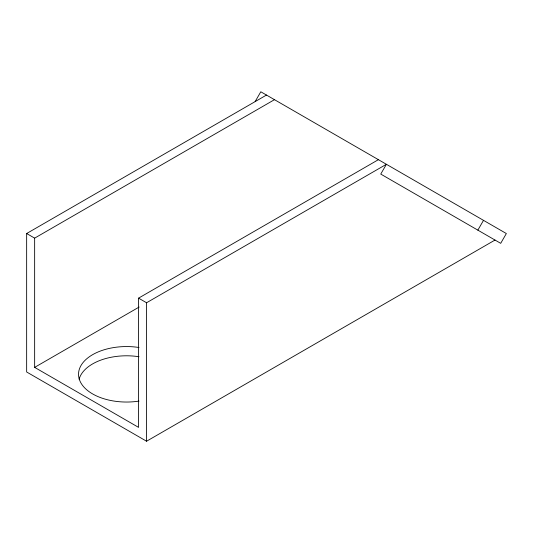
<?xml version="1.0" encoding="UTF-8"?>
<svg xmlns="http://www.w3.org/2000/svg" width="533" height="533" viewBox="0 0 533 533"><rect width="100%" height="100%" fill="white"/><g stroke="black" fill="none" stroke-linecap="round" stroke-linejoin="round"><path stroke-width="0.8" d="M255.147 101.563L260.804 91.776L506.35 233.541L500.7 243.334L380.749 174.078L386.405 164.291L146.568 302.757L138.573 298.14L138.573 427.379L34.645 367.377L34.645 238.138L274.482 99.671M477.854 230.143L483.504 220.356M495.01 240.05L146.568 441.224L26.65 371.994L26.65 233.521L266.487 95.054M138.573 298.14L378.41 159.673M34.645 367.377L139.16 307.035M26.65 233.521L34.645 238.138M146.568 302.757L146.568 441.224M79.124 379.19A48.05 27.743 0 0 1 139.02 356.737M139.02 401.096A48.05 27.743 0 0 1 78.531 374.299A48.05 27.743 0 0 1 139.02 347.503"/></g></svg>
